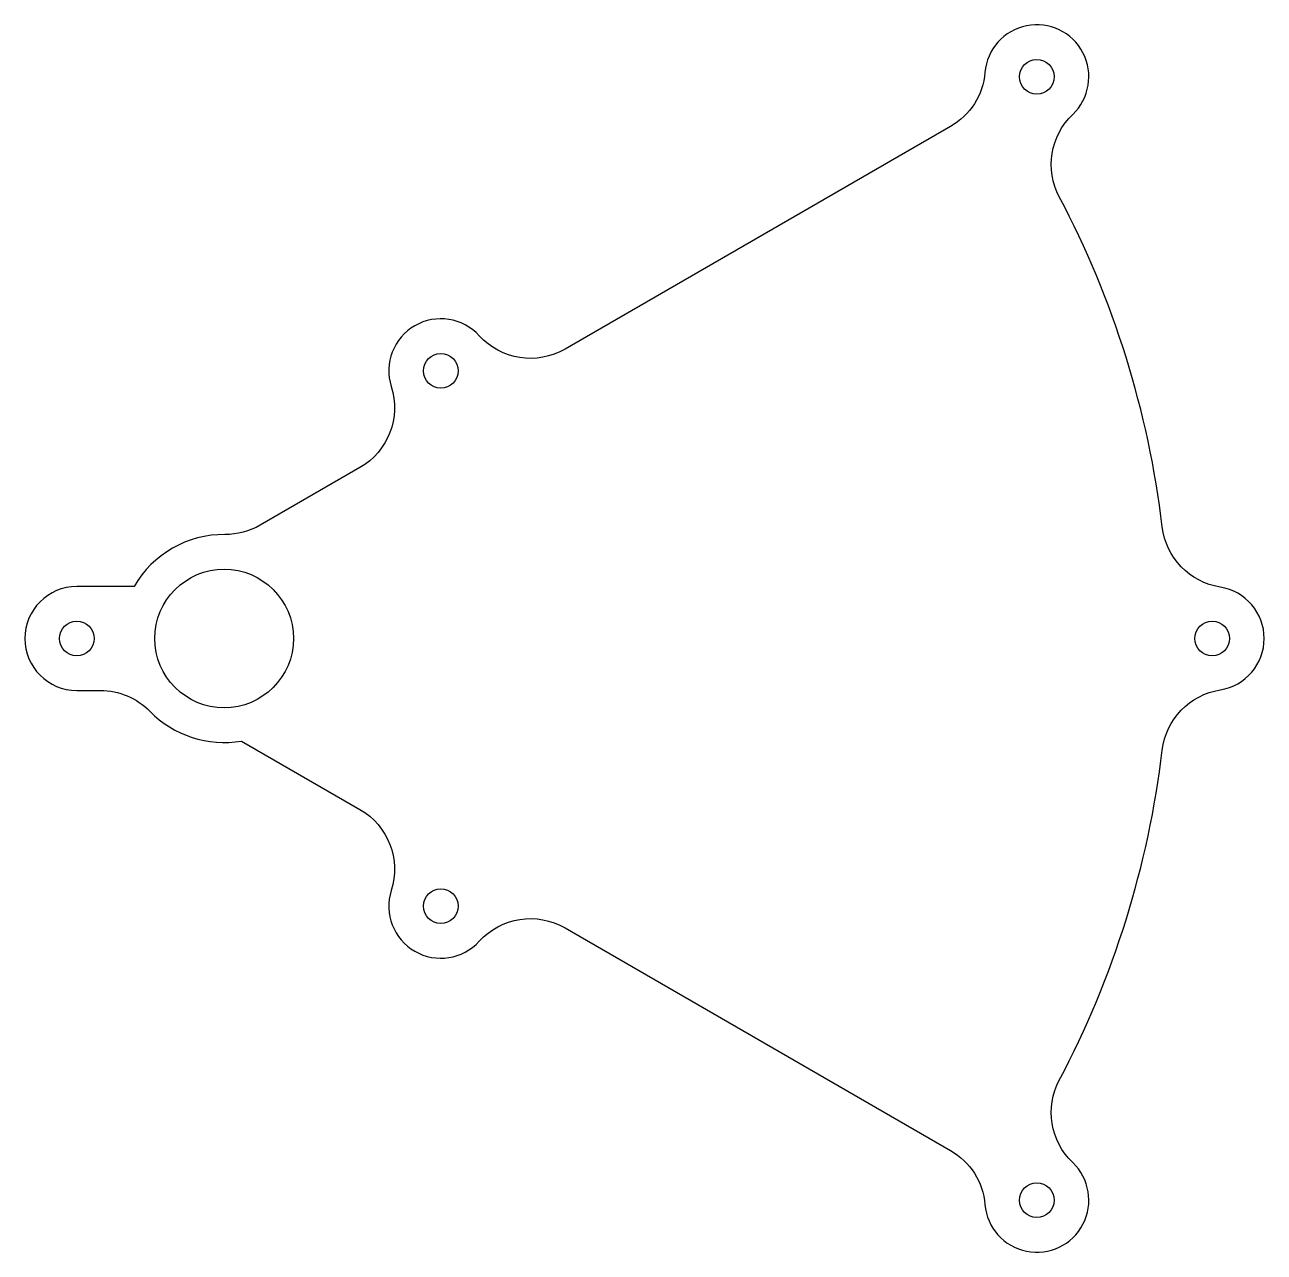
# Model space of a CAD drawing. Header units: millimetres. Extents: x -23 to 120, y -71 to 71.
import ezdxf

# ---------------------------------------------------------------- set-up
doc = ezdxf.new("R2010")
doc.units = ezdxf.units.MM

msp = doc.modelspace()

# ---------------------------------------------------------------- linework, layer by layer
msp.add_lwpolyline([(15.66, 19.72), (4.15, 13.07, -0.133512), (0.09, 12, 0.269909), (-10.39, 6), (-17, 6, 1), (-17, -6), (-14.28, -6, -0.201513), (-8.57, -8.4, 0.245471), (2, -11.83), (15.66, -19.72, -0.352285), (19.28, -29.07, 0.8044), (29.43, -34.93, -0.352285), (39.34, -33.39), (83.81, -59.07, -0.245393), (87.78, -65.32, 1.447778), (97.91, -60.47, -0.335483), (96.36, -50.95, 0.092232), (108.24, -12.88, -0.33583), (114.93, -5.93, 0.854722), (114.93, 5.93, -0.33583), (108.24, 12.88, 0.092232), (96.36, 50.95, -0.335483), (97.91, 60.47, 1.447778), (87.78, 65.32, -0.245393), (83.81, 59.07), (39.34, 33.39, -0.352285), (29.43, 34.93, 0.8044), (19.28, 29.07, -0.352285)], format="xyb", close=True)
for centre, radius in [((93.76, 64.81), 2), ((25, 30.88), 2), ((0, 0), 8), ((-17, 0), 2), ((114, 0), 2), ((25, -30.88), 2), ((93.76, -64.81), 2)]:
    msp.add_circle(centre, radius)

doc.saveas('drawing.dxf')
